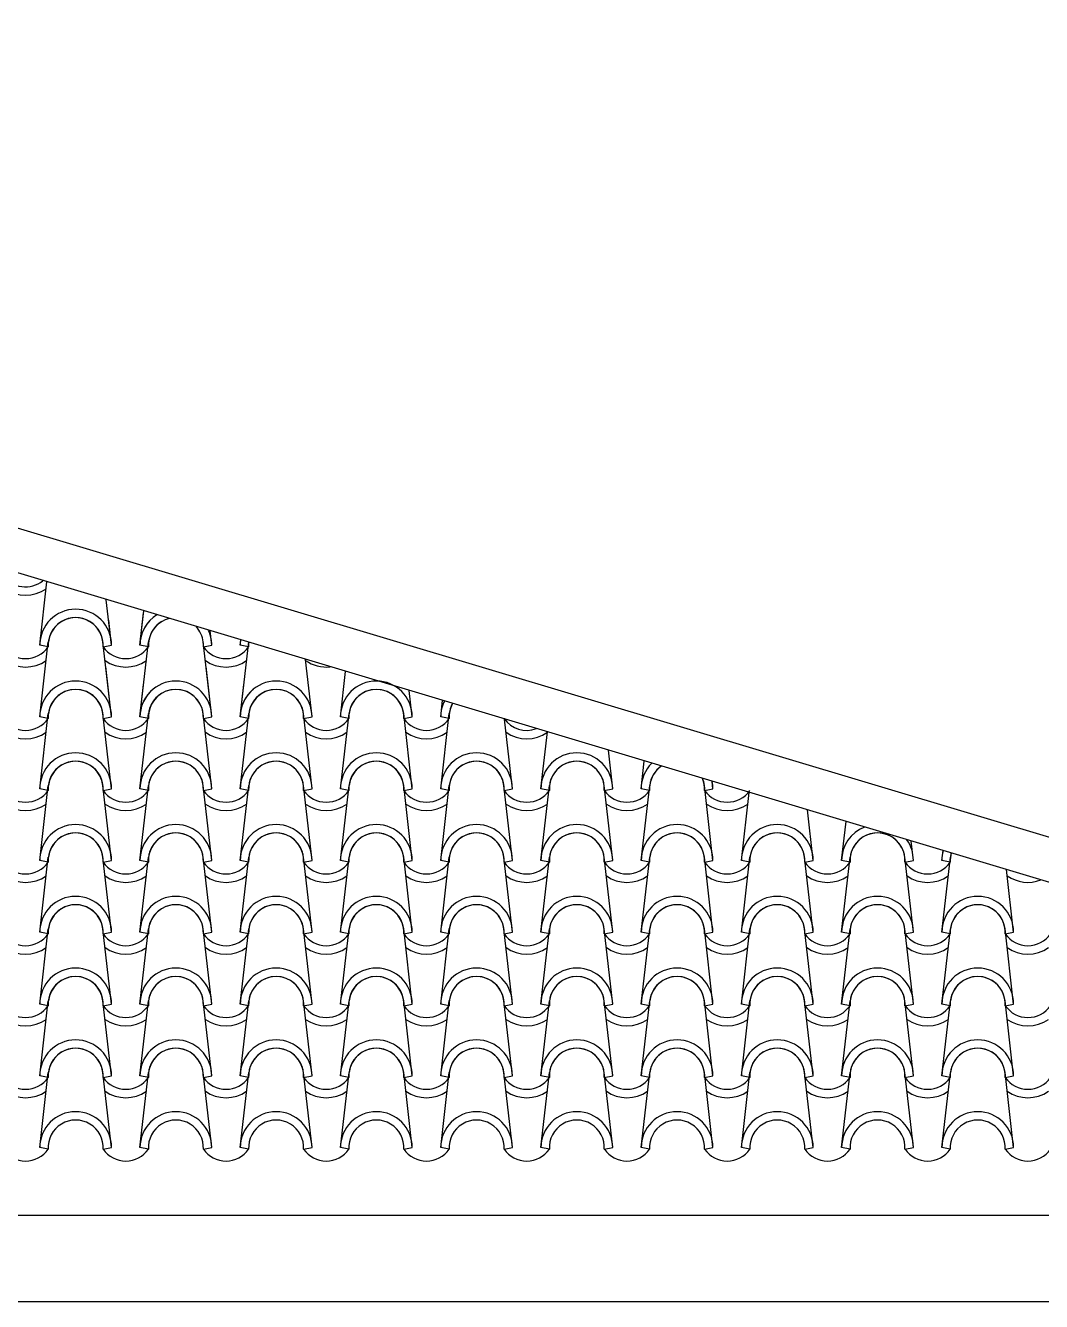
# Model space of a CAD drawing. Header units: millimetres. Extents: x -255 to 41745, y 236 to 29936.
# Drawn here: x 13043 to 14811, y 24781 to 27003 of the extents above; entities that cross this region are included whole.
import ezdxf

# ---------------------------------------------------------------- set-up
doc = ezdxf.new("R2010")
doc.units = ezdxf.units.MM
doc.layers.add('1', color=1, linetype='Continuous')
doc.layers.add('CALIDADES', color=7, linetype='Continuous')

msp = doc.modelspace()

# ---------------------------------------------------------------- linework, layer by layer
at = {"layer": '1'}
for p, q in [((13067.5, 25923.6), (13080.1, 26033.8)), ((13192.5, 25923.6), (13183.4, 26002.8)), ((13242, 25923.6), (13248.8, 25983.2)), ((13242, 25923.6), (13248.4, 25980)), ((13192.5, 25923.6), (13187.5, 25967.1)), ((13067.5, 25923.6), (13069.4, 25940.2)), ((13242, 25923.6), (13243.9, 25940.2)), ((13367, 25923.6), (13364.1, 25948.6)), ((13367, 25923.6), (13364.1, 25948.6)), ((13367, 25923.6), (13365.7, 25934.7)), ((13067.5, 25798.6), (13082.4, 25929.3)), ((13082.2, 25920.7), (13067.5, 25923.6)), ((13082.2, 25920.7), (13067.5, 25923.6)), ((13082.2, 25920.7), (13067.5, 25923.6)), ((13082.2, 25920.7), (13067.5, 25923.6)), ((13192.5, 25798.6), (13177.6, 25929.3)), ((13177.8, 25920.7), (13192.5, 25923.6)), ((13177.8, 25920.7), (13192.5, 25923.6)), ((13177.8, 25920.7), (13192.5, 25923.6)), ((13177.8, 25920.7), (13192.5, 25923.6)), ((13177.8, 25920.7), (13192.5, 25923.6)), ((13177.8, 25920.7), (13192.5, 25923.6)), ((13242, 25798.6), (13256.9, 25929.3)), ((13256.7, 25920.7), (13242, 25923.6)), ((13256.7, 25920.7), (13242, 25923.6)), ((13256.7, 25920.7), (13242, 25923.6)), ((13256.7, 25920.7), (13242, 25923.6)), ((13256.7, 25920.7), (13242, 25923.6)), ((13256.7, 25920.7), (13242, 25923.6)), ((13367, 25798.6), (13352.1, 25929.3)), ((13352.3, 25920.7), (13367, 25923.6)), ((13352.3, 25920.7), (13367, 25923.6)), ((13352.3, 25920.7), (13367, 25923.6)), ((13352.3, 25920.7), (13367, 25923.6)), ((13352.3, 25920.7), (13367, 25923.6)), ((13352.3, 25920.7), (13367, 25923.6)), ((13416.5, 25923.6), (13417.5, 25932.6)), ((13416.5, 25923.6), (13417.5, 25932.6)), ((13416.5, 25923.6), (13417.5, 25932.6)), ((13416.5, 25798.6), (13431.4, 25929.3)), ((13431.2, 25920.7), (13416.5, 25923.6)), ((13431.2, 25920.7), (13416.5, 25923.6)), ((13431.2, 25920.7), (13416.5, 25923.6)), ((13431.2, 25920.7), (13416.5, 25923.6)), ((13431.2, 25920.7), (13416.5, 25923.6)), ((13431.2, 25920.7), (13416.5, 25923.6)), ((13541.5, 25798.6), (13530.1, 25898.8)), ((13192.5, 25798.6), (13182.5, 25886.4)), ((13367, 25798.6), (13357, 25886.4)), ((13591, 25798.6), (13600, 25877.8)), ((13242, 25798.6), (13248.4, 25855)), ((13416.5, 25798.6), (13422.9, 25855)), ((13716, 25798.6), (13710.8, 25844.6)), ((13765.5, 25798.6), (13768.8, 25827.2)), ((13067.5, 25673.6), (13082.4, 25804.3)), ((13192.5, 25673.6), (13177.6, 25804.3)), ((13192.5, 25673.6), (13177.6, 25804.3)), ((13242, 25673.6), (13256.9, 25804.3)), ((13242, 25673.6), (13256.9, 25804.3)), ((13367, 25673.6), (13352.1, 25804.3)), ((13367, 25673.6), (13352.1, 25804.3)), ((13416.5, 25673.6), (13431.4, 25804.3)), ((13416.5, 25673.6), (13431.4, 25804.3)), ((13541.5, 25673.6), (13526.6, 25804.3)), ((13591, 25673.6), (13605.9, 25804.3)), ((13716, 25673.6), (13701.1, 25804.3)), ((13765.5, 25673.6), (13780.4, 25804.3)), ((13082.2, 25795.7), (13067.5, 25798.6)), ((13082.2, 25795.7), (13067.5, 25798.6)), ((13177.8, 25795.7), (13192.5, 25798.6)), ((13177.8, 25795.7), (13192.5, 25798.6)), ((13177.8, 25795.7), (13192.5, 25798.6)), ((13177.8, 25795.7), (13192.5, 25798.6)), ((13256.7, 25795.7), (13242, 25798.6)), ((13256.7, 25795.7), (13242, 25798.6)), ((13256.7, 25795.7), (13242, 25798.6)), ((13256.7, 25795.7), (13242, 25798.6)), ((13352.3, 25795.7), (13367, 25798.6)), ((13352.3, 25795.7), (13367, 25798.6)), ((13352.3, 25795.7), (13367, 25798.6)), ((13352.3, 25795.7), (13367, 25798.6)), ((13431.2, 25795.7), (13416.5, 25798.6)), ((13431.2, 25795.7), (13416.5, 25798.6)), ((13431.2, 25795.7), (13416.5, 25798.6)), ((13431.2, 25795.7), (13416.5, 25798.6)), ((13526.8, 25795.7), (13541.5, 25798.6)), ((13526.8, 25795.7), (13541.5, 25798.6)), ((13605.7, 25795.7), (13591, 25798.6)), ((13605.7, 25795.7), (13591, 25798.6)), ((13701.3, 25795.7), (13716, 25798.6)), ((13701.3, 25795.7), (13716, 25798.6)), ((13780.2, 25795.7), (13765.5, 25798.6)), ((13780.2, 25795.7), (13765.5, 25798.6)), ((13890.5, 25673.6), (13876.7, 25794.8)), ((13940, 25673.6), (13951.3, 25772.4)), ((14065, 25673.6), (14057.4, 25740.6)), ((14114.5, 25673.6), (14120, 25721.8)), ((13067.5, 25548.6), (13082.4, 25679.3)), ((13082.2, 25670.7), (13067.5, 25673.6)), ((13082.2, 25670.7), (13067.5, 25673.6)), ((13192.5, 25548.6), (13177.6, 25679.3)), ((13192.5, 25548.6), (13177.6, 25679.3)), ((13177.8, 25670.7), (13192.5, 25673.6)), ((13177.8, 25670.7), (13192.5, 25673.6)), ((13177.8, 25670.7), (13192.5, 25673.6)), ((13177.8, 25670.7), (13192.5, 25673.6)), ((13242, 25548.6), (13256.9, 25679.3)), ((13242, 25548.6), (13256.9, 25679.3)), ((13256.7, 25670.7), (13242, 25673.6)), ((13256.7, 25670.7), (13242, 25673.6)), ((13256.7, 25670.7), (13242, 25673.6)), ((13256.7, 25670.7), (13242, 25673.6)), ((13367, 25548.6), (13352.1, 25679.3)), ((13367, 25548.6), (13352.1, 25679.3)), ((13352.3, 25670.7), (13367, 25673.6)), ((13352.3, 25670.7), (13367, 25673.6)), ((13352.3, 25670.7), (13367, 25673.6)), ((13352.3, 25670.7), (13367, 25673.6)), ((13416.5, 25548.6), (13431.4, 25679.3)), ((13416.5, 25548.6), (13431.4, 25679.3)), ((13431.2, 25670.7), (13416.5, 25673.6)), ((13431.2, 25670.7), (13416.5, 25673.6)), ((13431.2, 25670.7), (13416.5, 25673.6)), ((13431.2, 25670.7), (13416.5, 25673.6)), ((13541.5, 25548.6), (13526.6, 25679.3)), ((13526.8, 25670.7), (13541.5, 25673.6)), ((13526.8, 25670.7), (13541.5, 25673.6)), ((13591, 25548.6), (13605.9, 25679.3)), ((13605.7, 25670.7), (13591, 25673.6)), ((13605.7, 25670.7), (13591, 25673.6)), ((13716, 25548.6), (13701.1, 25679.3)), ((13701.3, 25670.7), (13716, 25673.6)), ((13701.3, 25670.7), (13716, 25673.6)), ((13765.5, 25548.6), (13780.4, 25679.3)), ((13780.2, 25670.7), (13765.5, 25673.6)), ((13780.2, 25670.7), (13765.5, 25673.6)), ((13890.5, 25548.6), (13875.6, 25679.3)), ((13875.8, 25670.7), (13890.5, 25673.6)), ((13875.8, 25670.7), (13890.5, 25673.6)), ((13940, 25548.6), (13954.9, 25679.3)), ((13954.7, 25670.7), (13940, 25673.6)), ((13954.7, 25670.7), (13940, 25673.6)), ((14065, 25548.6), (14050.1, 25679.3)), ((14050.3, 25670.7), (14065, 25673.6)), ((14050.3, 25670.7), (14065, 25673.6)), ((14114.5, 25548.6), (14129.4, 25679.3)), ((14129.2, 25670.7), (14114.5, 25673.6)), ((14129.2, 25670.7), (14114.5, 25673.6)), ((14239.5, 25548.6), (14224.6, 25679.3)), ((14224.8, 25670.7), (14239.5, 25673.6)), ((14224.8, 25670.7), (14239.5, 25673.6)), ((14239.5, 25673.6), (14238.1, 25686.4)), ((14289, 25548.6), (14302.5, 25667.1)), ((14414, 25548.6), (14404, 25636.6)), ((14463.5, 25548.6), (14471.3, 25616.4)), ((14588.5, 25548.6), (14584.7, 25582.4)), ((14638, 25548.6), (14640, 25565.8)), ((13067.5, 25423.6), (13082.4, 25554.3)), ((13082.2, 25545.7), (13067.5, 25548.6)), ((13082.2, 25545.7), (13067.5, 25548.6)), ((13192.5, 25423.6), (13177.6, 25554.3)), ((13192.5, 25423.6), (13177.6, 25554.3)), ((13177.8, 25545.7), (13192.5, 25548.6)), ((13177.8, 25545.7), (13192.5, 25548.6)), ((13177.8, 25545.7), (13192.5, 25548.6)), ((13177.8, 25545.7), (13192.5, 25548.6)), ((13242, 25423.6), (13256.9, 25554.3)), ((13242, 25423.6), (13256.9, 25554.3)), ((13256.7, 25545.7), (13242, 25548.6)), ((13256.7, 25545.7), (13242, 25548.6)), ((13256.7, 25545.7), (13242, 25548.6)), ((13256.7, 25545.7), (13242, 25548.6)), ((13367, 25423.6), (13352.1, 25554.3)), ((13367, 25423.6), (13352.1, 25554.3)), ((13352.3, 25545.7), (13367, 25548.6)), ((13352.3, 25545.7), (13367, 25548.6)), ((13352.3, 25545.7), (13367, 25548.6)), ((13352.3, 25545.7), (13367, 25548.6)), ((13416.5, 25423.6), (13431.4, 25554.3)), ((13416.5, 25423.6), (13431.4, 25554.3)), ((13431.2, 25545.7), (13416.5, 25548.6)), ((13431.2, 25545.7), (13416.5, 25548.6)), ((13431.2, 25545.7), (13416.5, 25548.6)), ((13431.2, 25545.7), (13416.5, 25548.6)), ((13541.5, 25423.6), (13526.6, 25554.3)), ((13526.8, 25545.7), (13541.5, 25548.6)), ((13526.8, 25545.7), (13541.5, 25548.6)), ((13591, 25423.6), (13605.9, 25554.3)), ((13605.7, 25545.7), (13591, 25548.6)), ((13605.7, 25545.7), (13591, 25548.6)), ((13716, 25423.6), (13701.1, 25554.3)), ((13701.3, 25545.7), (13716, 25548.6)), ((13701.3, 25545.7), (13716, 25548.6)), ((13765.5, 25423.6), (13780.4, 25554.3)), ((13780.2, 25545.7), (13765.5, 25548.6)), ((13780.2, 25545.7), (13765.5, 25548.6)), ((13890.5, 25423.6), (13875.6, 25554.3)), ((13875.8, 25545.7), (13890.5, 25548.6)), ((13875.8, 25545.7), (13890.5, 25548.6)), ((13940, 25423.6), (13954.9, 25554.3)), ((13954.7, 25545.7), (13940, 25548.6)), ((13954.7, 25545.7), (13940, 25548.6)), ((14065, 25423.6), (14050.1, 25554.3)), ((14050.3, 25545.7), (14065, 25548.6)), ((14050.3, 25545.7), (14065, 25548.6)), ((14114.5, 25423.6), (14129.4, 25554.3)), ((14129.2, 25545.7), (14114.5, 25548.6)), ((14129.2, 25545.7), (14114.5, 25548.6)), ((14239.5, 25423.6), (14224.6, 25554.3)), ((14224.8, 25545.7), (14239.5, 25548.6)), ((14224.8, 25545.7), (14239.5, 25548.6)), ((14289, 25423.6), (14303.9, 25554.3)), ((14303.7, 25545.7), (14289, 25548.6)), ((14303.7, 25545.7), (14289, 25548.6)), ((14414, 25423.6), (14399.1, 25554.3)), ((14399.3, 25545.7), (14414, 25548.6)), ((14399.3, 25545.7), (14414, 25548.6)), ((14463.5, 25423.6), (14478.4, 25554.3)), ((14478.2, 25545.7), (14463.5, 25548.6)), ((14478.2, 25545.7), (14463.5, 25548.6)), ((14588.5, 25423.6), (14573.6, 25554.3)), ((14573.8, 25545.7), (14588.5, 25548.6)), ((14573.8, 25545.7), (14588.5, 25548.6)), ((14638, 25423.6), (14652.9, 25554.3)), ((14652.7, 25545.7), (14638, 25548.6)), ((14652.7, 25545.7), (14638, 25548.6)), ((14763, 25423.6), (14750.6, 25532.6)), ((13067.5, 25298.6), (13082.4, 25429.3)), ((13082.2, 25420.7), (13067.5, 25423.6)), ((13082.2, 25420.7), (13067.5, 25423.6)), ((13192.5, 25298.6), (13177.6, 25429.3)), ((13192.5, 25298.6), (13177.6, 25429.3)), ((13177.8, 25420.7), (13192.5, 25423.6)), ((13177.8, 25420.7), (13192.5, 25423.6)), ((13177.8, 25420.7), (13192.5, 25423.6)), ((13177.8, 25420.7), (13192.5, 25423.6)), ((13242, 25298.6), (13256.9, 25429.3)), ((13242, 25298.6), (13256.9, 25429.3)), ((13256.7, 25420.7), (13242, 25423.6)), ((13256.7, 25420.7), (13242, 25423.6)), ((13256.7, 25420.7), (13242, 25423.6)), ((13256.7, 25420.7), (13242, 25423.6)), ((13367, 25298.6), (13352.1, 25429.3)), ((13367, 25298.6), (13352.1, 25429.3)), ((13352.3, 25420.7), (13367, 25423.6)), ((13352.3, 25420.7), (13367, 25423.6)), ((13352.3, 25420.7), (13367, 25423.6)), ((13352.3, 25420.7), (13367, 25423.6)), ((13416.5, 25298.6), (13431.4, 25429.3)), ((13416.5, 25298.6), (13431.4, 25429.3)), ((13431.2, 25420.7), (13416.5, 25423.6)), ((13431.2, 25420.7), (13416.5, 25423.6)), ((13431.2, 25420.7), (13416.5, 25423.6)), ((13431.2, 25420.7), (13416.5, 25423.6)), ((13541.5, 25298.6), (13526.6, 25429.3)), ((13526.8, 25420.7), (13541.5, 25423.6)), ((13526.8, 25420.7), (13541.5, 25423.6)), ((13591, 25298.6), (13605.9, 25429.3)), ((13605.7, 25420.7), (13591, 25423.6)), ((13605.7, 25420.7), (13591, 25423.6)), ((13716, 25298.6), (13701.1, 25429.3)), ((13701.3, 25420.7), (13716, 25423.6)), ((13701.3, 25420.7), (13716, 25423.6)), ((13765.5, 25298.6), (13780.4, 25429.3)), ((13780.2, 25420.7), (13765.5, 25423.6)), ((13780.2, 25420.7), (13765.5, 25423.6)), ((13890.5, 25298.6), (13875.6, 25429.3)), ((13875.8, 25420.7), (13890.5, 25423.6)), ((13875.8, 25420.7), (13890.5, 25423.6)), ((13940, 25298.6), (13954.9, 25429.3)), ((13954.7, 25420.7), (13940, 25423.6)), ((13954.7, 25420.7), (13940, 25423.6)), ((14065, 25298.6), (14050.1, 25429.3)), ((14050.3, 25420.7), (14065, 25423.6)), ((14050.3, 25420.7), (14065, 25423.6)), ((14114.5, 25298.6), (14129.4, 25429.3)), ((14129.2, 25420.7), (14114.5, 25423.6)), ((14129.2, 25420.7), (14114.5, 25423.6)), ((14239.5, 25298.6), (14224.6, 25429.3)), ((14224.8, 25420.7), (14239.5, 25423.6)), ((14224.8, 25420.7), (14239.5, 25423.6)), ((14289, 25298.6), (14303.9, 25429.3)), ((14303.7, 25420.7), (14289, 25423.6)), ((14303.7, 25420.7), (14289, 25423.6)), ((14414, 25298.6), (14399.1, 25429.3)), ((14399.3, 25420.7), (14414, 25423.6)), ((14399.3, 25420.7), (14414, 25423.6)), ((14463.5, 25298.6), (14478.4, 25429.3)), ((14478.2, 25420.7), (14463.5, 25423.6)), ((14478.2, 25420.7), (14463.5, 25423.6)), ((14588.5, 25298.6), (14573.6, 25429.3)), ((14573.8, 25420.7), (14588.5, 25423.6)), ((14573.8, 25420.7), (14588.5, 25423.6)), ((14638, 25298.6), (14652.9, 25429.3)), ((14652.7, 25420.7), (14638, 25423.6)), ((14652.7, 25420.7), (14638, 25423.6)), ((14763, 25298.6), (14748.1, 25429.3)), ((14748.3, 25420.7), (14763, 25423.6)), ((14748.3, 25420.7), (14763, 25423.6)), ((13067.5, 25173.6), (13082.4, 25304.3)), ((13082.2, 25295.7), (13067.5, 25298.6)), ((13082.2, 25295.7), (13067.5, 25298.6)), ((13192.5, 25173.6), (13177.6, 25304.3)), ((13192.5, 25173.6), (13177.6, 25304.3)), ((13177.8, 25295.7), (13192.5, 25298.6)), ((13177.8, 25295.7), (13192.5, 25298.6)), ((13177.8, 25295.7), (13192.5, 25298.6)), ((13177.8, 25295.7), (13192.5, 25298.6)), ((13242, 25173.6), (13256.9, 25304.3)), ((13242, 25173.6), (13256.9, 25304.3)), ((13256.7, 25295.7), (13242, 25298.6)), ((13256.7, 25295.7), (13242, 25298.6)), ((13256.7, 25295.7), (13242, 25298.6)), ((13256.7, 25295.7), (13242, 25298.6)), ((13367, 25173.6), (13352.1, 25304.3)), ((13367, 25173.6), (13352.1, 25304.3)), ((13352.3, 25295.7), (13367, 25298.6)), ((13352.3, 25295.7), (13367, 25298.6)), ((13352.3, 25295.7), (13367, 25298.6)), ((13352.3, 25295.7), (13367, 25298.6)), ((13416.5, 25173.6), (13431.4, 25304.3)), ((13416.5, 25173.6), (13431.4, 25304.3)), ((13431.2, 25295.7), (13416.5, 25298.6)), ((13431.2, 25295.7), (13416.5, 25298.6)), ((13431.2, 25295.7), (13416.5, 25298.6)), ((13431.2, 25295.7), (13416.5, 25298.6)), ((13541.5, 25173.6), (13526.6, 25304.3)), ((13526.8, 25295.7), (13541.5, 25298.6)), ((13526.8, 25295.7), (13541.5, 25298.6)), ((13591, 25173.6), (13605.9, 25304.3)), ((13605.7, 25295.7), (13591, 25298.6)), ((13605.7, 25295.7), (13591, 25298.6)), ((13716, 25173.6), (13701.1, 25304.3)), ((13701.3, 25295.7), (13716, 25298.6)), ((13701.3, 25295.7), (13716, 25298.6)), ((13765.5, 25173.6), (13780.4, 25304.3)), ((13780.2, 25295.7), (13765.5, 25298.6)), ((13780.2, 25295.7), (13765.5, 25298.6)), ((13890.5, 25173.6), (13875.6, 25304.3)), ((13875.8, 25295.7), (13890.5, 25298.6)), ((13875.8, 25295.7), (13890.5, 25298.6)), ((13940, 25173.6), (13954.9, 25304.3)), ((13954.7, 25295.7), (13940, 25298.6)), ((13954.7, 25295.7), (13940, 25298.6)), ((14065, 25173.6), (14050.1, 25304.3)), ((14050.3, 25295.7), (14065, 25298.6)), ((14050.3, 25295.7), (14065, 25298.6)), ((14114.5, 25173.6), (14129.4, 25304.3)), ((14129.2, 25295.7), (14114.5, 25298.6)), ((14129.2, 25295.7), (14114.5, 25298.6)), ((14239.5, 25173.6), (14224.6, 25304.3)), ((14224.8, 25295.7), (14239.5, 25298.6)), ((14224.8, 25295.7), (14239.5, 25298.6)), ((14289, 25173.6), (14303.9, 25304.3)), ((14303.7, 25295.7), (14289, 25298.6)), ((14303.7, 25295.7), (14289, 25298.6)), ((14414, 25173.6), (14399.1, 25304.3)), ((14399.3, 25295.7), (14414, 25298.6)), ((14399.3, 25295.7), (14414, 25298.6)), ((14463.5, 25173.6), (14478.4, 25304.3)), ((14478.2, 25295.7), (14463.5, 25298.6)), ((14478.2, 25295.7), (14463.5, 25298.6)), ((14588.5, 25173.6), (14573.6, 25304.3)), ((14573.8, 25295.7), (14588.5, 25298.6)), ((14573.8, 25295.7), (14588.5, 25298.6)), ((14638, 25173.6), (14652.9, 25304.3)), ((14652.7, 25295.7), (14638, 25298.6)), ((14652.7, 25295.7), (14638, 25298.6)), ((14763, 25173.6), (14748.1, 25304.3)), ((14748.3, 25295.7), (14763, 25298.6)), ((14748.3, 25295.7), (14763, 25298.6)), ((13067.5, 25048.6), (13082.4, 25179.3)), ((13192.5, 25048.6), (13177.6, 25179.3)), ((13192.5, 25048.6), (13177.6, 25179.3)), ((13242, 25048.6), (13256.9, 25179.3)), ((13242, 25048.6), (13256.9, 25179.3)), ((13367, 25048.6), (13352.1, 25179.3)), ((13367, 25048.6), (13352.1, 25179.3)), ((13416.5, 25048.6), (13431.4, 25179.3)), ((13416.5, 25048.6), (13431.4, 25179.3)), ((13541.5, 25048.6), (13526.6, 25179.3)), ((13591, 25048.6), (13605.9, 25179.3)), ((13716, 25048.6), (13701.1, 25179.3)), ((13765.5, 25048.6), (13780.4, 25179.3)), ((13890.5, 25048.6), (13875.6, 25179.3)), ((13940, 25048.6), (13954.9, 25179.3)), ((14065, 25048.6), (14050.1, 25179.3)), ((14114.5, 25048.6), (14129.4, 25179.3)), ((14239.5, 25048.6), (14224.6, 25179.3)), ((14289, 25048.6), (14303.9, 25179.3)), ((14414, 25048.6), (14399.1, 25179.3)), ((14463.5, 25048.6), (14478.4, 25179.3)), ((14588.5, 25048.6), (14573.6, 25179.3)), ((14638, 25048.6), (14652.9, 25179.3)), ((14763, 25048.6), (14748.1, 25179.3)), ((13082.2, 25170.7), (13067.5, 25173.6)), ((13082.2, 25170.7), (13067.5, 25173.6)), ((13177.8, 25170.7), (13192.5, 25173.6)), ((13177.8, 25170.7), (13192.5, 25173.6)), ((13177.8, 25170.7), (13192.5, 25173.6)), ((13177.8, 25170.7), (13192.5, 25173.6)), ((13256.7, 25170.7), (13242, 25173.6)), ((13256.7, 25170.7), (13242, 25173.6)), ((13256.7, 25170.7), (13242, 25173.6)), ((13256.7, 25170.7), (13242, 25173.6)), ((13352.3, 25170.7), (13367, 25173.6)), ((13352.3, 25170.7), (13367, 25173.6)), ((13352.3, 25170.7), (13367, 25173.6)), ((13352.3, 25170.7), (13367, 25173.6)), ((13431.2, 25170.7), (13416.5, 25173.6)), ((13431.2, 25170.7), (13416.5, 25173.6)), ((13431.2, 25170.7), (13416.5, 25173.6)), ((13431.2, 25170.7), (13416.5, 25173.6)), ((13526.8, 25170.7), (13541.5, 25173.6)), ((13526.8, 25170.7), (13541.5, 25173.6)), ((13605.7, 25170.7), (13591, 25173.6)), ((13605.7, 25170.7), (13591, 25173.6)), ((13701.3, 25170.7), (13716, 25173.6)), ((13701.3, 25170.7), (13716, 25173.6)), ((13780.2, 25170.7), (13765.5, 25173.6)), ((13780.2, 25170.7), (13765.5, 25173.6)), ((13875.8, 25170.7), (13890.5, 25173.6)), ((13875.8, 25170.7), (13890.5, 25173.6)), ((13954.7, 25170.7), (13940, 25173.6)), ((13954.7, 25170.7), (13940, 25173.6)), ((14050.3, 25170.7), (14065, 25173.6)), ((14050.3, 25170.7), (14065, 25173.6)), ((14129.2, 25170.7), (14114.5, 25173.6)), ((14129.2, 25170.7), (14114.5, 25173.6)), ((14224.8, 25170.7), (14239.5, 25173.6)), ((14224.8, 25170.7), (14239.5, 25173.6)), ((14303.7, 25170.7), (14289, 25173.6)), ((14303.7, 25170.7), (14289, 25173.6)), ((14399.3, 25170.7), (14414, 25173.6)), ((14399.3, 25170.7), (14414, 25173.6)), ((14478.2, 25170.7), (14463.5, 25173.6)), ((14478.2, 25170.7), (14463.5, 25173.6)), ((14573.8, 25170.7), (14588.5, 25173.6)), ((14573.8, 25170.7), (14588.5, 25173.6)), ((14652.7, 25170.7), (14638, 25173.6)), ((14652.7, 25170.7), (14638, 25173.6)), ((14748.3, 25170.7), (14763, 25173.6)), ((14748.3, 25170.7), (14763, 25173.6)), ((13082.2, 25045.7), (13067.5, 25048.6)), ((13177.8, 25045.7), (13192.5, 25048.6)), ((13177.8, 25045.7), (13192.5, 25048.6)), ((13256.7, 25045.7), (13242, 25048.6)), ((13256.7, 25045.7), (13242, 25048.6)), ((13352.3, 25045.7), (13367, 25048.6)), ((13352.3, 25045.7), (13367, 25048.6)), ((13431.2, 25045.7), (13416.5, 25048.6)), ((13431.2, 25045.7), (13416.5, 25048.6)), ((13526.8, 25045.7), (13541.5, 25048.6)), ((13605.7, 25045.7), (13591, 25048.6)), ((13701.3, 25045.7), (13716, 25048.6)), ((13780.2, 25045.7), (13765.5, 25048.6)), ((13875.8, 25045.7), (13890.5, 25048.6)), ((13954.7, 25045.7), (13940, 25048.6)), ((14050.3, 25045.7), (14065, 25048.6)), ((14129.2, 25045.7), (14114.5, 25048.6)), ((14224.8, 25045.7), (14239.5, 25048.6)), ((14303.7, 25045.7), (14289, 25048.6)), ((14399.3, 25045.7), (14414, 25048.6)), ((14478.2, 25045.7), (14463.5, 25048.6)), ((14573.8, 25045.7), (14588.5, 25048.6)), ((14652.7, 25045.7), (14638, 25048.6)), ((14748.3, 25045.7), (14763, 25048.6))]:
    msp.add_line(p, q, dxfattribs=at)
for centre, radius, start, end in [((13042.8, 26073), 47.9, 214.756, 309.2067), ((13042.8, 26073), 47.9, 214.756, 309.2067), ((13042.8, 26073), 62.5, 234.9308, 305.0692), ((13130, 25923.6), 62.5, 0, 180), ((13130, 25923.6), 62.5, 0, 180), ((13130, 25923.6), 47.9, 356.4887, 183.5113), ((13130, 25923.6), 47.9, 356.4887, 183.5113), ((13130, 25923.6), 47.9, 6.838, 173.162), ((13304.5, 25923.6), 62.5, 122.2766, 180), ((13304.5, 25923.6), 62.5, 122.2766, 180), ((13304.5, 25923.6), 62.5, 129.1971, 180), ((13304.5, 25923.6), 62.5, 129.1971, 180), ((13304.5, 25923.6), 47.9, 120.6048, 183.5113), ((13304.5, 25923.6), 47.9, 120.6048, 183.5113), ((13304.5, 25923.6), 47.9, 104.4144, 173.162), ((13304.5, 25923.6), 47.9, 120.6048, 173.162), ((13304.5, 25923.6), 47.9, 6.838, 42.1871), ((13130, 25923.6), 62.5, 164.7346, 180), ((13130, 25923.6), 62.5, 164.7346, 180), ((13130, 25923.6), 47.9, 167.8903, 183.5113), ((13130, 25923.6), 47.9, 167.8903, 183.5113), ((13130, 25923.6), 47.9, 167.8903, 173.162), ((13304.5, 25923.6), 62.5, 164.7346, 180), ((13304.5, 25923.6), 62.5, 164.7346, 180), ((13304.5, 25923.6), 47.9, 167.8903, 183.5113), ((13304.5, 25923.6), 47.9, 167.8903, 183.5113), ((13304.5, 25923.6), 47.9, 167.8903, 173.162), ((13304.5, 25923.6), 62.5, 0, 24.3249), ((13304.5, 25923.6), 62.5, 0, 24.3249), ((13304.5, 25923.6), 62.5, 0, 10.3131), ((13304.5, 25923.6), 62.5, 0, 10.3131), ((13042.8, 25948), 47.9, 214.756, 325.244), ((13042.8, 25948), 47.9, 214.756, 325.244), ((13042.8, 25948), 47.9, 214.756, 325.244), ((13042.8, 25948), 47.9, 214.756, 325.244), ((13217.3, 25948), 47.9, 214.756, 325.244), ((13217.3, 25948), 47.9, 214.756, 325.244), ((13217.3, 25948), 47.9, 214.756, 325.244), ((13217.3, 25948), 47.9, 214.756, 325.244), ((13217.3, 25948), 47.9, 214.756, 325.244), ((13217.3, 25948), 47.9, 214.756, 325.244), ((13304.5, 25923.6), 47.9, 356.4887, 5.5304), ((13304.5, 25923.6), 47.9, 356.4887, 5.5304), ((13391.8, 25948), 47.9, 214.756, 325.244), ((13391.8, 25948), 47.9, 214.756, 325.244), ((13391.8, 25948), 47.9, 214.756, 325.244), ((13391.8, 25948), 47.9, 214.756, 325.244), ((13391.8, 25948), 47.9, 214.756, 325.244), ((13391.8, 25948), 47.9, 214.756, 325.244), ((13479, 25923.6), 62.5, 171.691, 180), ((13479, 25923.6), 62.5, 171.691, 180), ((13479, 25923.6), 62.5, 171.691, 180), ((13479, 25923.6), 62.5, 171.691, 180), ((13479, 25923.6), 47.9, 174.2724, 183.5113), ((13479, 25923.6), 47.9, 174.2724, 183.5113), ((13479, 25923.6), 47.9, 174.2724, 183.5113), ((13479, 25923.6), 47.9, 174.2724, 183.5113), ((13042.8, 25948), 62.5, 234.9308, 305.0692), ((13042.8, 25948), 62.5, 234.9308, 305.0692), ((13217.3, 25948), 62.5, 234.9308, 305.0692), ((13217.3, 25948), 62.5, 234.9308, 305.0692), ((13217.3, 25948), 62.5, 234.9308, 305.0692), ((13391.8, 25948), 62.5, 234.9308, 305.0692), ((13391.8, 25948), 62.5, 234.9308, 305.0692), ((13391.8, 25948), 62.5, 234.9308, 305.0692), ((13566.3, 25948), 62.5, 234.9308, 276.231), ((13130, 25798.6), 62.5, 0, 180), ((13130, 25798.6), 62.5, 0, 180), ((13130, 25798.6), 47.9, 356.4887, 183.5113), ((13130, 25798.6), 47.9, 356.4887, 183.5113), ((13130, 25798.6), 47.9, 6.838, 173.162), ((13304.5, 25798.6), 62.5, 0, 180), ((13304.5, 25798.6), 62.5, 0, 180), ((13304.5, 25798.6), 62.5, 129.1971, 180), ((13304.5, 25798.6), 62.5, 129.1971, 180), ((13304.5, 25798.6), 47.9, 356.4887, 183.5113), ((13304.5, 25798.6), 47.9, 356.4887, 183.5113), ((13304.5, 25798.6), 47.9, 6.838, 173.162), ((13479, 25798.6), 62.5, 0, 180), ((13479, 25798.6), 62.5, 0, 180), ((13479, 25798.6), 62.5, 129.1971, 180), ((13479, 25798.6), 62.5, 129.1971, 180), ((13479, 25798.6), 47.9, 356.4887, 183.5113), ((13479, 25798.6), 47.9, 356.4887, 183.5113), ((13479, 25798.6), 47.9, 6.838, 173.162), ((13653.5, 25798.6), 62.5, 0, 180), ((13653.5, 25798.6), 62.5, 0, 180), ((13653.5, 25798.6), 47.9, 356.4887, 183.5113), ((13653.5, 25798.6), 47.9, 356.4887, 183.5113), ((13653.5, 25798.6), 47.9, 6.838, 173.162), ((13304.5, 25798.6), 47.9, 120.6048, 183.5113), ((13304.5, 25798.6), 47.9, 120.6048, 183.5113), ((13304.5, 25798.6), 47.9, 120.6048, 173.162), ((13479, 25798.6), 47.9, 120.6048, 183.5113), ((13479, 25798.6), 47.9, 120.6048, 183.5113), ((13479, 25798.6), 47.9, 120.6048, 173.162), ((13828, 25798.6), 62.5, 153.7945, 180), ((13828, 25798.6), 62.5, 153.7945, 180), ((13828, 25798.6), 47.9, 150.8606, 183.5113), ((13828, 25798.6), 47.9, 150.8606, 183.5113), ((13828, 25798.6), 47.9, 150.8606, 173.162), ((13042.8, 25823), 47.9, 214.756, 325.244), ((13042.8, 25823), 47.9, 214.756, 325.244), ((13217.3, 25823), 47.9, 214.756, 325.244), ((13217.3, 25823), 47.9, 214.756, 325.244), ((13217.3, 25823), 47.9, 214.756, 325.244), ((13217.3, 25823), 47.9, 214.756, 325.244), ((13391.8, 25823), 47.9, 214.756, 325.244), ((13391.8, 25823), 47.9, 214.756, 325.244), ((13391.8, 25823), 47.9, 214.756, 325.244), ((13391.8, 25823), 47.9, 214.756, 325.244), ((13566.3, 25823), 47.9, 214.756, 325.244), ((13566.3, 25823), 47.9, 214.756, 325.244), ((13740.8, 25823), 47.9, 214.756, 325.244), ((13740.8, 25823), 47.9, 214.756, 325.244), ((13915.3, 25823), 47.9, 214.756, 290.5949), ((13915.3, 25823), 47.9, 214.756, 290.5949), ((13042.8, 25823), 62.5, 234.9308, 305.0692), ((13217.3, 25823), 62.5, 234.9308, 305.0692), ((13217.3, 25823), 62.5, 234.9308, 305.0692), ((13391.8, 25823), 62.5, 234.9308, 305.0692), ((13391.8, 25823), 62.5, 234.9308, 305.0692), ((13566.3, 25823), 62.5, 234.9308, 305.0692), ((13740.8, 25823), 62.5, 234.9308, 305.0692), ((13915.3, 25823), 62.5, 234.9308, 305.0692), ((13130, 25673.6), 62.5, 0, 180), ((13130, 25673.6), 62.5, 0, 180), ((13304.5, 25673.6), 62.5, 0, 180), ((13304.5, 25673.6), 62.5, 0, 180), ((13479, 25673.6), 62.5, 0, 180), ((13479, 25673.6), 62.5, 0, 180), ((13653.5, 25673.6), 62.5, 0, 180), ((13653.5, 25673.6), 62.5, 0, 180), ((13828, 25673.6), 62.5, 0, 180), ((13828, 25673.6), 62.5, 0, 180), ((14002.5, 25673.6), 62.5, 0, 180), ((14002.5, 25673.6), 62.5, 0, 180), ((13130, 25673.6), 47.9, 356.4887, 183.5113), ((13130, 25673.6), 47.9, 356.4887, 183.5113), ((13130, 25673.6), 47.9, 6.838, 173.162), ((13304.5, 25673.6), 47.9, 356.4887, 183.5113), ((13304.5, 25673.6), 47.9, 356.4887, 183.5113), ((13304.5, 25673.6), 47.9, 6.838, 173.162), ((13479, 25673.6), 47.9, 356.4887, 183.5113), ((13479, 25673.6), 47.9, 356.4887, 183.5113), ((13479, 25673.6), 47.9, 6.838, 173.162), ((13653.5, 25673.6), 47.9, 356.4887, 183.5113), ((13653.5, 25673.6), 47.9, 356.4887, 183.5113), ((13653.5, 25673.6), 47.9, 6.838, 173.162), ((13828, 25673.6), 47.9, 356.4887, 183.5113), ((13828, 25673.6), 47.9, 356.4887, 183.5113), ((13828, 25673.6), 47.9, 6.838, 173.162), ((14002.5, 25673.6), 47.9, 356.4887, 183.5113), ((14002.5, 25673.6), 47.9, 356.4887, 183.5113), ((14002.5, 25673.6), 47.9, 6.838, 173.162), ((14177, 25673.6), 62.5, 134.8616, 180), ((14177, 25673.6), 62.5, 134.8616, 180), ((14177, 25673.6), 47.9, 124.8997, 183.5113), ((14177, 25673.6), 47.9, 124.8997, 183.5113), ((14177, 25673.6), 47.9, 124.8997, 173.162), ((14177, 25673.6), 47.9, 356.4887, 21.7019), ((14177, 25673.6), 47.9, 356.4887, 21.7019), ((14177, 25673.6), 47.9, 6.838, 21.7019), ((13042.8, 25698), 47.9, 214.756, 325.244), ((13042.8, 25698), 47.9, 214.756, 325.244), ((13217.3, 25698), 47.9, 214.756, 325.244), ((13217.3, 25698), 47.9, 214.756, 325.244), ((13217.3, 25698), 47.9, 214.756, 325.244), ((13217.3, 25698), 47.9, 214.756, 325.244), ((13391.8, 25698), 47.9, 214.756, 325.244), ((13391.8, 25698), 47.9, 214.756, 325.244), ((13391.8, 25698), 47.9, 214.756, 325.244), ((13391.8, 25698), 47.9, 214.756, 325.244), ((13566.3, 25698), 47.9, 214.756, 325.244), ((13566.3, 25698), 47.9, 214.756, 325.244), ((13740.8, 25698), 47.9, 214.756, 325.244), ((13740.8, 25698), 47.9, 214.756, 325.244), ((13915.3, 25698), 47.9, 214.756, 325.244), ((13915.3, 25698), 47.9, 214.756, 325.244), ((14089.8, 25698), 47.9, 214.756, 325.244), ((14089.8, 25698), 47.9, 214.756, 325.244), ((14264.3, 25698), 47.9, 214.756, 325.244), ((14264.3, 25698), 47.9, 214.756, 325.244), ((14177, 25673.6), 62.5, 0, 11.7399), ((14177, 25673.6), 62.5, 0, 11.7399), ((13042.8, 25698), 62.5, 234.9308, 305.0692), ((13217.3, 25698), 62.5, 234.9308, 305.0692), ((13217.3, 25698), 62.5, 234.9308, 305.0692), ((13391.8, 25698), 62.5, 234.9308, 305.0692), ((13391.8, 25698), 62.5, 234.9308, 305.0692), ((13566.3, 25698), 62.5, 234.9308, 305.0692), ((13740.8, 25698), 62.5, 234.9308, 305.0692), ((13915.3, 25698), 62.5, 234.9308, 305.0692), ((14089.8, 25698), 62.5, 234.9308, 305.0692), ((14264.3, 25698), 62.5, 234.9308, 305.0692), ((13130, 25548.6), 62.5, 0, 180), ((13130, 25548.6), 62.5, 0, 180), ((13304.5, 25548.6), 62.5, 0, 180), ((13304.5, 25548.6), 62.5, 0, 180), ((13479, 25548.6), 62.5, 0, 180), ((13479, 25548.6), 62.5, 0, 180), ((13653.5, 25548.6), 62.5, 0, 180), ((13653.5, 25548.6), 62.5, 0, 180), ((13828, 25548.6), 62.5, 0, 180), ((13828, 25548.6), 62.5, 0, 180), ((14002.5, 25548.6), 62.5, 0, 180), ((14002.5, 25548.6), 62.5, 0, 180), ((14177, 25548.6), 62.5, 0, 180), ((14177, 25548.6), 62.5, 0, 180), ((14351.5, 25548.6), 62.5, 0, 180), ((14351.5, 25548.6), 62.5, 0, 180), ((14526, 25548.6), 62.5, 111.3674, 180), ((14526, 25548.6), 62.5, 111.3674, 180), ((13130, 25548.6), 47.9, 356.4887, 183.5113), ((13130, 25548.6), 47.9, 356.4887, 183.5113), ((13130, 25548.6), 47.9, 6.838, 173.162), ((13304.5, 25548.6), 47.9, 356.4887, 183.5113), ((13304.5, 25548.6), 47.9, 356.4887, 183.5113), ((13304.5, 25548.6), 47.9, 6.838, 173.162), ((13479, 25548.6), 47.9, 356.4887, 183.5113), ((13479, 25548.6), 47.9, 356.4887, 183.5113), ((13479, 25548.6), 47.9, 6.838, 173.162), ((13653.5, 25548.6), 47.9, 356.4887, 183.5113), ((13653.5, 25548.6), 47.9, 356.4887, 183.5113), ((13653.5, 25548.6), 47.9, 6.838, 173.162), ((13828, 25548.6), 47.9, 356.4887, 183.5113), ((13828, 25548.6), 47.9, 356.4887, 183.5113), ((13828, 25548.6), 47.9, 6.838, 173.162), ((14002.5, 25548.6), 47.9, 356.4887, 183.5113), ((14002.5, 25548.6), 47.9, 356.4887, 183.5113), ((14002.5, 25548.6), 47.9, 6.838, 173.162), ((14177, 25548.6), 47.9, 356.4887, 183.5113), ((14177, 25548.6), 47.9, 356.4887, 183.5113), ((14177, 25548.6), 47.9, 6.838, 173.162), ((14351.5, 25548.6), 47.9, 356.4887, 183.5113), ((14351.5, 25548.6), 47.9, 356.4887, 183.5113), ((14351.5, 25548.6), 47.9, 6.838, 173.162), ((14526, 25548.6), 47.9, 356.4887, 183.5113), ((14526, 25548.6), 47.9, 356.4887, 183.5113), ((14526, 25548.6), 47.9, 6.838, 173.162), ((14526, 25548.6), 62.5, 0, 35.2341), ((14526, 25548.6), 62.5, 0, 35.2341), ((14700.5, 25548.6), 62.5, 164.1601, 180), ((14700.5, 25548.6), 62.5, 164.1601, 180), ((14700.5, 25548.6), 47.9, 164.4216, 183.5113), ((14700.5, 25548.6), 47.9, 164.4216, 183.5113), ((14700.5, 25548.6), 47.9, 164.4216, 173.162), ((13042.8, 25573), 47.9, 214.756, 325.244), ((13042.8, 25573), 47.9, 214.756, 325.244), ((13217.3, 25573), 47.9, 214.756, 325.244), ((13217.3, 25573), 47.9, 214.756, 325.244), ((13217.3, 25573), 47.9, 214.756, 325.244), ((13217.3, 25573), 47.9, 214.756, 325.244), ((13391.8, 25573), 47.9, 214.756, 325.244), ((13391.8, 25573), 47.9, 214.756, 325.244), ((13391.8, 25573), 47.9, 214.756, 325.244), ((13391.8, 25573), 47.9, 214.756, 325.244), ((13566.3, 25573), 47.9, 214.756, 325.244), ((13566.3, 25573), 47.9, 214.756, 325.244), ((13740.8, 25573), 47.9, 214.756, 325.244), ((13740.8, 25573), 47.9, 214.756, 325.244), ((13915.3, 25573), 47.9, 214.756, 325.244), ((13915.3, 25573), 47.9, 214.756, 325.244), ((14089.8, 25573), 47.9, 214.756, 325.244), ((14089.8, 25573), 47.9, 214.756, 325.244), ((14264.3, 25573), 47.9, 214.756, 325.244), ((14264.3, 25573), 47.9, 214.756, 325.244), ((14438.8, 25573), 47.9, 214.756, 325.244), ((14438.8, 25573), 47.9, 214.756, 325.244), ((14613.3, 25573), 47.9, 214.756, 325.244), ((14613.3, 25573), 47.9, 214.756, 325.244), ((13042.8, 25573), 62.5, 234.9308, 305.0692), ((13217.3, 25573), 62.5, 234.9308, 305.0692), ((13217.3, 25573), 62.5, 234.9308, 305.0692), ((13391.8, 25573), 62.5, 234.9308, 305.0692), ((13391.8, 25573), 62.5, 234.9308, 305.0692), ((13566.3, 25573), 62.5, 234.9308, 305.0692), ((13740.8, 25573), 62.5, 234.9308, 305.0692), ((13915.3, 25573), 62.5, 234.9308, 305.0692), ((14089.8, 25573), 62.5, 234.9308, 305.0692), ((14264.3, 25573), 62.5, 234.9308, 305.0692), ((14438.8, 25573), 62.5, 234.9308, 305.0692), ((14613.3, 25573), 62.5, 234.9308, 305.0692), ((14787.8, 25573), 62.5, 234.9308, 291.1094), ((13130, 25423.6), 62.5, 0, 180), ((13130, 25423.6), 62.5, 0, 180), ((13130, 25423.6), 47.9, 356.4887, 183.5113), ((13130, 25423.6), 47.9, 356.4887, 183.5113), ((13130, 25423.6), 47.9, 6.838, 173.162), ((13304.5, 25423.6), 62.5, 0, 180), ((13304.5, 25423.6), 62.5, 0, 180), ((13304.5, 25423.6), 47.9, 356.4887, 183.5113), ((13304.5, 25423.6), 47.9, 356.4887, 183.5113), ((13304.5, 25423.6), 47.9, 6.838, 173.162), ((13479, 25423.6), 62.5, 0, 180), ((13479, 25423.6), 62.5, 0, 180), ((13479, 25423.6), 47.9, 356.4887, 183.5113), ((13479, 25423.6), 47.9, 356.4887, 183.5113), ((13479, 25423.6), 47.9, 6.838, 173.162), ((13653.5, 25423.6), 62.5, 0, 180), ((13653.5, 25423.6), 62.5, 0, 180), ((13653.5, 25423.6), 47.9, 356.4887, 183.5113), ((13653.5, 25423.6), 47.9, 356.4887, 183.5113), ((13653.5, 25423.6), 47.9, 6.838, 173.162), ((13828, 25423.6), 62.5, 0, 180), ((13828, 25423.6), 62.5, 0, 180), ((13828, 25423.6), 47.9, 356.4887, 183.5113), ((13828, 25423.6), 47.9, 356.4887, 183.5113), ((13828, 25423.6), 47.9, 6.838, 173.162), ((14002.5, 25423.6), 62.5, 0, 180), ((14002.5, 25423.6), 62.5, 0, 180), ((14002.5, 25423.6), 47.9, 356.4887, 183.5113), ((14002.5, 25423.6), 47.9, 356.4887, 183.5113), ((14002.5, 25423.6), 47.9, 6.838, 173.162), ((14177, 25423.6), 62.5, 0, 180), ((14177, 25423.6), 62.5, 0, 180), ((14177, 25423.6), 47.9, 356.4887, 183.5113), ((14177, 25423.6), 47.9, 356.4887, 183.5113), ((14177, 25423.6), 47.9, 6.838, 173.162), ((14351.5, 25423.6), 62.5, 0, 180), ((14351.5, 25423.6), 62.5, 0, 180), ((14351.5, 25423.6), 47.9, 356.4887, 183.5113), ((14351.5, 25423.6), 47.9, 356.4887, 183.5113), ((14351.5, 25423.6), 47.9, 6.838, 173.162), ((14526, 25423.6), 62.5, 0, 180), ((14526, 25423.6), 62.5, 0, 180), ((14526, 25423.6), 47.9, 356.4887, 183.5113), ((14526, 25423.6), 47.9, 356.4887, 183.5113), ((14526, 25423.6), 47.9, 6.838, 173.162), ((14700.5, 25423.6), 62.5, 0, 180), ((14700.5, 25423.6), 62.5, 0, 180), ((14700.5, 25423.6), 47.9, 356.4887, 183.5113), ((14700.5, 25423.6), 47.9, 356.4887, 183.5113), ((14700.5, 25423.6), 47.9, 6.838, 173.162), ((13042.8, 25448), 47.9, 214.756, 325.244), ((13042.8, 25448), 47.9, 214.756, 325.244), ((13217.3, 25448), 47.9, 214.756, 325.244), ((13217.3, 25448), 47.9, 214.756, 325.244), ((13217.3, 25448), 47.9, 214.756, 325.244), ((13217.3, 25448), 47.9, 214.756, 325.244), ((13391.8, 25448), 47.9, 214.756, 325.244), ((13391.8, 25448), 47.9, 214.756, 325.244), ((13391.8, 25448), 47.9, 214.756, 325.244), ((13391.8, 25448), 47.9, 214.756, 325.244), ((13566.3, 25448), 47.9, 214.756, 325.244), ((13566.3, 25448), 47.9, 214.756, 325.244), ((13740.8, 25448), 47.9, 214.756, 325.244), ((13740.8, 25448), 47.9, 214.756, 325.244), ((13915.3, 25448), 47.9, 214.756, 325.244), ((13915.3, 25448), 47.9, 214.756, 325.244), ((14089.8, 25448), 47.9, 214.756, 325.244), ((14089.8, 25448), 47.9, 214.756, 325.244), ((14264.3, 25448), 47.9, 214.756, 325.244), ((14264.3, 25448), 47.9, 214.756, 325.244), ((14438.8, 25448), 47.9, 214.756, 325.244), ((14438.8, 25448), 47.9, 214.756, 325.244), ((14613.3, 25448), 47.9, 214.756, 325.244), ((14613.3, 25448), 47.9, 214.756, 325.244), ((14787.8, 25448), 47.9, 214.756, 325.244), ((14787.8, 25448), 47.9, 214.756, 325.244), ((13042.8, 25448), 62.5, 234.9308, 305.0692), ((13217.3, 25448), 62.5, 234.9308, 305.0692), ((13217.3, 25448), 62.5, 234.9308, 305.0692), ((13391.8, 25448), 62.5, 234.9308, 305.0692), ((13391.8, 25448), 62.5, 234.9308, 305.0692), ((13566.3, 25448), 62.5, 234.9308, 305.0692), ((13740.8, 25448), 62.5, 234.9308, 305.0692), ((13915.3, 25448), 62.5, 234.9308, 305.0692), ((14089.8, 25448), 62.5, 234.9308, 305.0692), ((14264.3, 25448), 62.5, 234.9308, 305.0692), ((14438.8, 25448), 62.5, 234.9308, 305.0692), ((14613.3, 25448), 62.5, 234.9308, 305.0692), ((14787.8, 25448), 62.5, 234.9308, 305.0692), ((13130, 25298.6), 62.5, 0, 180), ((13130, 25298.6), 62.5, 0, 180), ((13304.5, 25298.6), 62.5, 0, 180), ((13304.5, 25298.6), 62.5, 0, 180), ((13479, 25298.6), 62.5, 0, 180), ((13479, 25298.6), 62.5, 0, 180), ((13653.5, 25298.6), 62.5, 0, 180), ((13653.5, 25298.6), 62.5, 0, 180), ((13828, 25298.6), 62.5, 0, 180), ((13828, 25298.6), 62.5, 0, 180), ((14002.5, 25298.6), 62.5, 0, 180), ((14002.5, 25298.6), 62.5, 0, 180), ((14177, 25298.6), 62.5, 0, 180), ((14177, 25298.6), 62.5, 0, 180), ((14351.5, 25298.6), 62.5, 0, 180), ((14351.5, 25298.6), 62.5, 0, 180), ((14526, 25298.6), 62.5, 0, 180), ((14526, 25298.6), 62.5, 0, 180), ((14700.5, 25298.6), 62.5, 0, 180), ((14700.5, 25298.6), 62.5, 0, 180), ((13130, 25298.6), 47.9, 356.4887, 183.5113), ((13130, 25298.6), 47.9, 356.4887, 183.5113), ((13130, 25298.6), 47.9, 6.838, 173.162), ((13304.5, 25298.6), 47.9, 356.4887, 183.5113), ((13304.5, 25298.6), 47.9, 356.4887, 183.5113), ((13304.5, 25298.6), 47.9, 6.838, 173.162), ((13479, 25298.6), 47.9, 356.4887, 183.5113), ((13479, 25298.6), 47.9, 356.4887, 183.5113), ((13479, 25298.6), 47.9, 6.838, 173.162), ((13653.5, 25298.6), 47.9, 356.4887, 183.5113), ((13653.5, 25298.6), 47.9, 356.4887, 183.5113), ((13653.5, 25298.6), 47.9, 6.838, 173.162), ((13828, 25298.6), 47.9, 356.4887, 183.5113), ((13828, 25298.6), 47.9, 356.4887, 183.5113), ((13828, 25298.6), 47.9, 6.838, 173.162), ((14002.5, 25298.6), 47.9, 356.4887, 183.5113), ((14002.5, 25298.6), 47.9, 356.4887, 183.5113), ((14002.5, 25298.6), 47.9, 6.838, 173.162), ((14177, 25298.6), 47.9, 356.4887, 183.5113), ((14177, 25298.6), 47.9, 356.4887, 183.5113), ((14177, 25298.6), 47.9, 6.838, 173.162), ((14351.5, 25298.6), 47.9, 356.4887, 183.5113), ((14351.5, 25298.6), 47.9, 356.4887, 183.5113), ((14351.5, 25298.6), 47.9, 6.838, 173.162), ((14526, 25298.6), 47.9, 356.4887, 183.5113), ((14526, 25298.6), 47.9, 356.4887, 183.5113), ((14526, 25298.6), 47.9, 6.838, 173.162), ((14700.5, 25298.6), 47.9, 356.4887, 183.5113), ((14700.5, 25298.6), 47.9, 356.4887, 183.5113), ((14700.5, 25298.6), 47.9, 6.838, 173.162), ((13042.8, 25323), 47.9, 214.756, 325.244), ((13042.8, 25323), 47.9, 214.756, 325.244), ((13217.3, 25323), 47.9, 214.756, 325.244), ((13217.3, 25323), 47.9, 214.756, 325.244), ((13217.3, 25323), 47.9, 214.756, 325.244), ((13217.3, 25323), 47.9, 214.756, 325.244), ((13391.8, 25323), 47.9, 214.756, 325.244), ((13391.8, 25323), 47.9, 214.756, 325.244), ((13391.8, 25323), 47.9, 214.756, 325.244), ((13391.8, 25323), 47.9, 214.756, 325.244), ((13566.3, 25323), 47.9, 214.756, 325.244), ((13566.3, 25323), 47.9, 214.756, 325.244), ((13740.8, 25323), 47.9, 214.756, 325.244), ((13740.8, 25323), 47.9, 214.756, 325.244), ((13915.3, 25323), 47.9, 214.756, 325.244), ((13915.3, 25323), 47.9, 214.756, 325.244), ((14089.8, 25323), 47.9, 214.756, 325.244), ((14089.8, 25323), 47.9, 214.756, 325.244), ((14264.3, 25323), 47.9, 214.756, 325.244), ((14264.3, 25323), 47.9, 214.756, 325.244), ((14438.8, 25323), 47.9, 214.756, 325.244), ((14438.8, 25323), 47.9, 214.756, 325.244), ((14613.3, 25323), 47.9, 214.756, 325.244), ((14613.3, 25323), 47.9, 214.756, 325.244), ((14787.8, 25323), 47.9, 214.756, 325.244), ((14787.8, 25323), 47.9, 214.756, 325.244), ((13042.8, 25323), 62.5, 234.9308, 305.0692), ((13217.3, 25323), 62.5, 234.9308, 305.0692), ((13217.3, 25323), 62.5, 234.9308, 305.0692), ((13391.8, 25323), 62.5, 234.9308, 305.0692), ((13391.8, 25323), 62.5, 234.9308, 305.0692), ((13566.3, 25323), 62.5, 234.9308, 305.0692), ((13740.8, 25323), 62.5, 234.9308, 305.0692), ((13915.3, 25323), 62.5, 234.9308, 305.0692), ((14089.8, 25323), 62.5, 234.9308, 305.0692), ((14264.3, 25323), 62.5, 234.9308, 305.0692), ((14438.8, 25323), 62.5, 234.9308, 305.0692), ((14613.3, 25323), 62.5, 234.9308, 305.0692), ((14787.8, 25323), 62.5, 234.9308, 305.0692), ((13130, 25173.6), 62.5, 0, 180), ((13130, 25173.6), 62.5, 0, 180), ((13304.5, 25173.6), 62.5, 0, 180), ((13304.5, 25173.6), 62.5, 0, 180), ((13479, 25173.6), 62.5, 0, 180), ((13479, 25173.6), 62.5, 0, 180), ((13653.5, 25173.6), 62.5, 0, 180), ((13653.5, 25173.6), 62.5, 0, 180), ((13828, 25173.6), 62.5, 0, 180), ((13828, 25173.6), 62.5, 0, 180), ((14002.5, 25173.6), 62.5, 0, 180), ((14002.5, 25173.6), 62.5, 0, 180), ((14177, 25173.6), 62.5, 0, 180), ((14177, 25173.6), 62.5, 0, 180), ((14351.5, 25173.6), 62.5, 0, 180), ((14351.5, 25173.6), 62.5, 0, 180), ((14526, 25173.6), 62.5, 0, 180), ((14526, 25173.6), 62.5, 0, 180), ((14700.5, 25173.6), 62.5, 0, 180), ((14700.5, 25173.6), 62.5, 0, 180), ((13130, 25173.6), 47.9, 356.4887, 183.5113), ((13130, 25173.6), 47.9, 356.4887, 183.5113), ((13130, 25173.6), 47.9, 6.838, 173.162), ((13304.5, 25173.6), 47.9, 356.4887, 183.5113), ((13304.5, 25173.6), 47.9, 356.4887, 183.5113), ((13304.5, 25173.6), 47.9, 6.838, 173.162), ((13479, 25173.6), 47.9, 356.4887, 183.5113), ((13479, 25173.6), 47.9, 356.4887, 183.5113), ((13479, 25173.6), 47.9, 6.838, 173.162), ((13653.5, 25173.6), 47.9, 356.4887, 183.5113), ((13653.5, 25173.6), 47.9, 356.4887, 183.5113), ((13653.5, 25173.6), 47.9, 6.838, 173.162), ((13828, 25173.6), 47.9, 356.4887, 183.5113), ((13828, 25173.6), 47.9, 356.4887, 183.5113), ((13828, 25173.6), 47.9, 6.838, 173.162), ((14002.5, 25173.6), 47.9, 356.4887, 183.5113), ((14002.5, 25173.6), 47.9, 356.4887, 183.5113), ((14002.5, 25173.6), 47.9, 6.838, 173.162), ((14177, 25173.6), 47.9, 356.4887, 183.5113), ((14177, 25173.6), 47.9, 356.4887, 183.5113), ((14177, 25173.6), 47.9, 6.838, 173.162), ((14351.5, 25173.6), 47.9, 356.4887, 183.5113), ((14351.5, 25173.6), 47.9, 356.4887, 183.5113), ((14351.5, 25173.6), 47.9, 6.838, 173.162), ((14526, 25173.6), 47.9, 356.4887, 183.5113), ((14526, 25173.6), 47.9, 356.4887, 183.5113), ((14526, 25173.6), 47.9, 6.838, 173.162), ((14700.5, 25173.6), 47.9, 356.4887, 183.5113), ((14700.5, 25173.6), 47.9, 356.4887, 183.5113), ((14700.5, 25173.6), 47.9, 6.838, 173.162), ((13042.8, 25198), 47.9, 214.756, 325.244), ((13042.8, 25198), 47.9, 214.756, 325.244), ((13217.3, 25198), 47.9, 214.756, 325.244), ((13217.3, 25198), 47.9, 214.756, 325.244), ((13217.3, 25198), 47.9, 214.756, 325.244), ((13217.3, 25198), 47.9, 214.756, 325.244), ((13391.8, 25198), 47.9, 214.756, 325.244), ((13391.8, 25198), 47.9, 214.756, 325.244), ((13391.8, 25198), 47.9, 214.756, 325.244), ((13391.8, 25198), 47.9, 214.756, 325.244), ((13566.3, 25198), 47.9, 214.756, 325.244), ((13566.3, 25198), 47.9, 214.756, 325.244), ((13740.8, 25198), 47.9, 214.756, 325.244), ((13740.8, 25198), 47.9, 214.756, 325.244), ((13915.3, 25198), 47.9, 214.756, 325.244), ((13915.3, 25198), 47.9, 214.756, 325.244), ((14089.8, 25198), 47.9, 214.756, 325.244), ((14089.8, 25198), 47.9, 214.756, 325.244), ((14264.3, 25198), 47.9, 214.756, 325.244), ((14264.3, 25198), 47.9, 214.756, 325.244), ((14438.8, 25198), 47.9, 214.756, 325.244), ((14438.8, 25198), 47.9, 214.756, 325.244), ((14613.3, 25198), 47.9, 214.756, 325.244), ((14613.3, 25198), 47.9, 214.756, 325.244), ((14787.8, 25198), 47.9, 214.756, 325.244), ((14787.8, 25198), 47.9, 214.756, 325.244), ((13042.8, 25198), 62.5, 234.9308, 305.0692), ((13217.3, 25198), 62.5, 234.9308, 305.0692), ((13217.3, 25198), 62.5, 234.9308, 305.0692), ((13391.8, 25198), 62.5, 234.9308, 305.0692), ((13391.8, 25198), 62.5, 234.9308, 305.0692), ((13566.3, 25198), 62.5, 234.9308, 305.0692), ((13740.8, 25198), 62.5, 234.9308, 305.0692), ((13915.3, 25198), 62.5, 234.9308, 305.0692), ((14089.8, 25198), 62.5, 234.9308, 305.0692), ((14264.3, 25198), 62.5, 234.9308, 305.0692), ((14438.8, 25198), 62.5, 234.9308, 305.0692), ((14613.3, 25198), 62.5, 234.9308, 305.0692), ((14787.8, 25198), 62.5, 234.9308, 305.0692), ((13130, 25048.6), 62.5, 0, 180), ((13304.5, 25048.6), 62.5, 0, 180), ((13479, 25048.6), 62.5, 0, 180), ((13653.5, 25048.6), 62.5, 0, 180), ((13828, 25048.6), 62.5, 0, 180), ((14002.5, 25048.6), 62.5, 0, 180), ((14177, 25048.6), 62.5, 0, 180), ((14351.5, 25048.6), 62.5, 0, 180), ((14526, 25048.6), 62.5, 0, 180), ((14700.5, 25048.6), 62.5, 0, 180), ((13130, 25048.6), 47.9, 356.4887, 183.5113), ((13304.5, 25048.6), 47.9, 356.4887, 183.5113), ((13479, 25048.6), 47.9, 356.4887, 183.5113), ((13653.5, 25048.6), 47.9, 356.4887, 183.5113), ((13828, 25048.6), 47.9, 356.4887, 183.5113), ((14002.5, 25048.6), 47.9, 356.4887, 183.5113), ((14177, 25048.6), 47.9, 356.4887, 183.5113), ((14351.5, 25048.6), 47.9, 356.4887, 183.5113), ((14526, 25048.6), 47.9, 356.4887, 183.5113), ((14700.5, 25048.6), 47.9, 356.4887, 183.5113), ((13042.8, 25073), 47.9, 214.756, 325.244), ((13217.3, 25073), 47.9, 214.756, 325.244), ((13217.3, 25073), 47.9, 214.756, 325.244), ((13391.8, 25073), 47.9, 214.756, 325.244), ((13391.8, 25073), 47.9, 214.756, 325.244), ((13566.3, 25073), 47.9, 214.756, 325.244), ((13740.8, 25073), 47.9, 214.756, 325.244), ((13915.3, 25073), 47.9, 214.756, 325.244), ((14089.8, 25073), 47.9, 214.756, 325.244), ((14264.3, 25073), 47.9, 214.756, 325.244), ((14438.8, 25073), 47.9, 214.756, 325.244), ((14613.3, 25073), 47.9, 214.756, 325.244), ((14787.8, 25073), 47.9, 214.756, 325.244)]:
    msp.add_arc(centre, radius, start, end, dxfattribs=at)
at = {"layer": 'CALIDADES'}
for p, q in [((16517.6, 25080.8), (10111.2, 27002.7)), ((16496, 25009), (10049.2, 26943.1)), ((3674.2, 24930.6), (16424.2, 24930.6)), ((3786.4, 24780.6), (16312, 24780.6))]:
    msp.add_line(p, q, dxfattribs=at)

doc.saveas('drawing.dxf')
